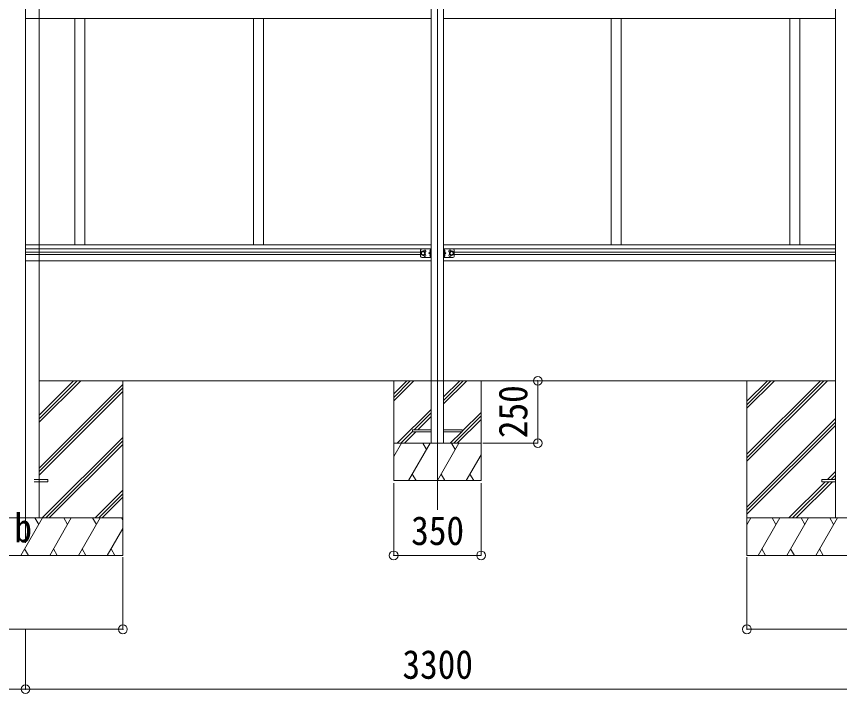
# Model space of a CAD drawing. Units: millimetres at full size, sheet at 1:35. Extents: x -9783 to 9892, y -6828 to 6752.
# Drawn here: x -2199 to 1099, y -2271 to 443 of the extents above; entities that cross this region are included whole.
import ezdxf
from ezdxf.enums import TextEntityAlignment as Align

# ---------------------------------------------------------------- set-up
doc = ezdxf.new("R2010")
doc.units = ezdxf.units.MM
doc.header["$LTSCALE"] = 35
doc.header["$PDMODE"] = 32
doc.header["$PDSIZE"] = 35
for name, color, linetype, lineweight in [('0-0_0', 7, 'Continuous', 9), ('0-1_本体', 4, 'Continuous', 9), ('0-2_部品', 7, 'Continuous', 9), ('0-8_PARTS2', 2, 'Continuous', 9), ('0-A_寸法', 4, 'Continuous', 9), ('1-0_FRAME', 7, 'Continuous', 9), ('1-1_GLASS', 4, 'Continuous', 9), ('1-3_NOTPRINT', 7, 'Continuous', 9), ('1-7', 7, 'Continuous', 9), ('1-8', 2, 'Continuous', 9), ('1-A', 6, 'Continuous', 9)]:
    doc.layers.add(name, color=color, linetype=linetype, lineweight=lineweight)
doc.styles.add('ＭＳ ゴシック', font='')
doc.styles.get('ＭＳ ゴシック').set_extended_font_data('MS Gothic')

msp = doc.modelspace()

# ---------------------------------------------------------------- linework, layer by layer
at = {"layer": '0-0_0'}
for p, q in [((-2107.66, -1017.27), (1082.34, -1017.27)), ((-2107.66, -1183.3), (-1941.63, -1017.27)), ((-2107.66, -1169.16), (-1955.77, -1017.27)), ((-2107.66, -1155.02), (-1969.91, -1017.27)), ((-1772.46, -1017.27), (-1772.46, -1717.27)), ((727.54, -1017.27), (727.54, -1717.27)), ((727.54, -1311.45), (1021.72, -1017.27)), ((727.54, -1325.59), (1035.86, -1017.27)), ((727.54, -1339.73), (1050.01, -1017.27)), ((727.54, -1127.6), (837.87, -1017.27)), ((727.54, -1113.46), (823.73, -1017.27)), ((727.54, -1099.32), (809.59, -1017.27)), ((-2107.66, -1367.15), (-1772.46, -1031.95)), ((-2107.66, -1381.29), (-1772.46, -1046.1)), ((-2107.66, -1395.43), (-1772.46, -1060.24)), ((727.54, -1523.58), (1082.34, -1168.78)), ((727.54, -1537.72), (1082.34, -1182.93)), ((727.54, -1551.87), (1082.34, -1197.07)), ((-2095.65, -1567.27), (-1772.46, -1244.08)), ((-2081.51, -1567.27), (-1772.46, -1258.23)), ((-2067.36, -1567.27), (-1772.46, -1272.37)), ((1050.48, -1412.77), (1082.34, -1380.92)), ((1064.63, -1412.77), (1082.34, -1395.06)), ((1078.77, -1412.77), (1082.34, -1409.2)), ((895.98, -1567.27), (1041.48, -1421.77)), ((910.13, -1567.27), (1055.63, -1421.77)), ((924.27, -1567.27), (1069.77, -1421.77)), ((-1883.52, -1567.27), (-1772.46, -1456.22)), ((-1869.37, -1567.27), (-1772.46, -1470.36)), ((-1855.23, -1567.27), (-1772.46, -1484.5)), ((-1772.46, -1567.27), (-2572.46, -1567.27)), ((-2181.3, -1717.27), (-2094.7, -1567.27)), ((-2109.7, -1593.25), (-2124.7, -1567.27)), ((-2065.83, -1717.27), (-1979.23, -1567.27)), ((-1994.23, -1593.25), (-2009.23, -1567.27)), ((-1950.36, -1717.27), (-1863.76, -1567.27)), ((-1893.76, -1567.27), (-1878.76, -1593.25)), ((-1778.29, -1567.27), (-1772.46, -1577.37)), ((1527.54, -1567.27), (727.54, -1567.27)), ((727.54, -1594.78), (743.42, -1567.27)), ((772.29, -1717.27), (858.89, -1567.27)), ((843.89, -1593.25), (828.89, -1567.27)), ((887.76, -1717.27), (974.36, -1567.27)), ((959.36, -1593.26), (944.36, -1567.27)), ((1003.23, -1717.27), (1089.83, -1567.27)), ((1074.83, -1593.26), (1059.83, -1567.27)), ((-1834.89, -1717.27), (-1772.46, -1609.14)), ((-2166.3, -1691.29), (-2151.3, -1717.27)), ((-2050.83, -1691.29), (-2035.83, -1717.27)), ((-1935.36, -1691.29), (-1920.36, -1717.27)), ((-1819.89, -1691.29), (-1804.89, -1717.27)), ((787.29, -1691.29), (802.29, -1717.27)), ((902.76, -1691.29), (917.76, -1717.27)), ((1018.23, -1691.29), (1033.23, -1717.27)), ((-2572.46, -1717.27), (-1772.46, -1717.27)), ((727.54, -1717.27), (1527.54, -1717.27))]:
    msp.add_line(p, q, dxfattribs=at)
at = {"layer": '0-1_本体'}
for p, q in [((-2107.66, 1616.18), (-2107.66, -1563.82)), ((1082.34, 1616.18), (1082.34, -1563.82))]:
    msp.add_line(p, q, dxfattribs=at)
at = {"layer": '0-2_部品', "color": 4}
for p, q in [((-2072.86, -1412.77), (-2127.66, -1412.77)), ((1027.54, -1412.77), (1027.54, -1421.77)), ((1082.34, -1412.77), (1027.54, -1412.77)), ((1082.34, -1421.77), (1027.54, -1421.77))]:
    msp.add_line(p, q, dxfattribs=at)
msp.add_lwpolyline([(-2072.86, -1412.77), (-2072.86, -1421.77), (-2127.66, -1421.77)], dxfattribs=at)
at = {"layer": '0-8_PARTS2'}
msp.add_line((-2162.66, 1582.73), (-2162.66, -1667.27), dxfattribs=at)
at = {"layer": '0-A_寸法', "color": 6}
for p, q in [((-1772.46, -2013.66), (-1772.46, -1724.69)), ((727.54, -2013.66), (727.54, -1724.69)), ((-2572.46, -2013.66), (-1772.46, -2013.66)), ((-2162.66, -2253.64), (-2162.66, -2013.66)), ((727.54, -2013.66), (1527.54, -2013.66)), ((-3396.66, -2253.64), (-2162.66, -2253.64)), ((-2162.66, -2253.64), (1137.34, -2253.64))]:
    msp.add_line(p, q, dxfattribs=at)
for p in [(-1772.46, -2013.66), (727.54, -2013.66), (-2162.66, -2253.64)]:
    msp.add_point(p, dxfattribs=at)
at = {"layer": '1-0_FRAME'}
for p, q in [((-687.66, -1017.27), (-687.66, -1417.27)), ((-687.66, -1069.62), (-635.31, -1017.27)), ((-687.66, -1083.76), (-621.17, -1017.27)), ((-687.66, -1097.91), (-607.03, -1017.27)), ((-487.66, -1110.04), (-394.89, -1017.27)), ((-487.66, -1095.9), (-409.04, -1017.27)), ((-487.66, -1081.75), (-423.18, -1017.27)), ((-337.66, -1417.27), (-337.66, -1017.27)), ((-673.18, -1267.27), (-537.66, -1131.75)), ((-605.04, -1213.27), (-537.66, -1145.9)), ((-412.66, -1218.89), (-337.66, -1143.89)), ((-590.9, -1213.27), (-537.66, -1160.04)), ((-446.9, -1267.27), (-337.66, -1158.03)), ((-432.76, -1267.27), (-337.66, -1172.17)), ((-659.04, -1267.27), (-612.66, -1220.9)), ((-644.9, -1267.27), (-598.9, -1221.27)), ((-461.05, -1267.27), (-415.05, -1221.27)), ((-687.66, -1320.39), (-656.99, -1267.27)), ((-687.66, -1267.27), (-337.66, -1267.27)), ((-628.12, -1417.27), (-541.52, -1267.27)), ((-556.52, -1293.26), (-571.52, -1267.27)), ((-512.65, -1417.27), (-426.05, -1267.27)), ((-441.05, -1293.26), (-456.05, -1267.27)), ((-397.18, -1417.27), (-337.66, -1314.17)), ((-687.66, -1417.27), (-337.66, -1417.27)), ((-613.13, -1391.3), (-598.13, -1417.27)), ((-497.66, -1391.29), (-482.66, -1417.27)), ((-382.19, -1391.29), (-367.19, -1417.27))]:
    msp.add_line(p, q, dxfattribs=at)
at = {"layer": '1-1_GLASS'}
for p, q in [((-1964.66, 435.61), (-1964.66, -471.88)), ((-1924.66, 435.61), (-1924.66, -471.88)), ((-1248.66, 435.61), (-1248.66, -471.88)), ((-1208.66, 435.61), (-1208.66, -471.88)), ((183.34, 435.61), (183.34, -471.88)), ((223.34, 435.61), (223.34, -471.88)), ((899.34, 435.61), (899.34, -471.88)), ((939.34, 435.61), (939.34, -471.88)), ((-2162.66, -471.88), (-539.66, -471.88)), ((-2162.66, -487.88), (-539.66, -487.88)), ((-489.66, -471.88), (1082.34, -471.88)), ((-489.66, -487.88), (1082.34, -487.88)), ((-2162.66, -501.38), (-581.66, -501.38)), ((-2162.66, -510.38), (-581.66, -510.38)), ((-447.66, -501.38), (1082.34, -501.38)), ((-447.66, -510.38), (1082.34, -510.38)), ((-2162.66, -536.38), (-539.66, -536.38)), ((-489.66, -536.38), (1082.34, -536.38))]:
    msp.add_line(p, q, dxfattribs=at)
at = {"layer": '1-3_NOTPRINT', "color": 4}
for p, q in [((-2162.66, 435.61), (-539.66, 435.61)), ((-489.66, 435.61), (1082.34, 435.61))]:
    msp.add_line(p, q, dxfattribs=at)
at = {"layer": '1-7', "color": 4}
for p, q in [((-537.66, 1586.08), (-537.66, -1267.27)), ((-487.66, 1586.08), (-487.66, -1267.27)), ((-487.66, -1213.27), (-412.66, -1213.27)), ((-537.66, -1221.27), (-612.66, -1221.27))]:
    msp.add_line(p, q, dxfattribs=at)
at = {"layer": '1-7'}
for p, q in [((-579.66, -493.38), (-579.66, -518.38)), ((-574.66, -488.38), (-537.66, -488.38)), ((-540.66, -492.88), (-541.46, -493.03)), ((-540.16, -488.38), (-540.16, -523.38)), ((-537.66, -488.38), (-537.66, -523.38)), ((-487.66, -488.38), (-487.66, -523.38)), ((-450.66, -488.38), (-487.66, -488.38)), ((-485.16, -488.38), (-485.16, -523.38)), ((-484.66, -492.88), (-483.86, -493.03)), ((-445.66, -493.38), (-445.66, -518.38)), ((-574.66, -523.38), (-537.66, -523.38)), ((-540.16, -505.88), (-547.16, -505.88)), ((-540.66, -500.88), (-541.46, -500.74)), ((-540.66, -510.88), (-541.46, -511.03)), ((-540.66, -518.88), (-541.46, -518.74)), ((-540.66, -500.88), (-540.16, -500.8)), ((-540.66, -518.88), (-540.16, -518.8)), ((-450.66, -523.38), (-487.66, -523.38)), ((-484.66, -500.88), (-485.16, -500.8)), ((-485.16, -505.88), (-478.16, -505.88)), ((-484.66, -518.88), (-485.16, -518.8)), ((-484.66, -500.88), (-483.86, -500.74)), ((-484.66, -510.88), (-483.86, -511.03)), ((-484.66, -518.88), (-483.86, -518.74))]:
    msp.add_line(p, q, dxfattribs=at)
for points in [[(-539.77, -496.88), (-540.41, -495.7), (-542.64, -494.58)], [(-540.66, -500.88), (-540.66, -492.88), (-540.16, -492.97), (-540.16, -500.8)], [(-485.54, -496.88), (-484.91, -495.7), (-482.68, -494.58)], [(-484.66, -500.88), (-484.66, -492.88), (-485.16, -492.97), (-485.16, -500.8)], [(-540.16, -500.88), (-547.16, -505.88), (-540.16, -510.88)], [(-539.77, -496.88), (-540.41, -498.07), (-542.64, -499.18)], [(-539.77, -514.88), (-540.41, -513.7), (-542.64, -512.58)], [(-539.77, -514.88), (-540.41, -516.07), (-542.64, -517.18)], [(-540.66, -518.88), (-540.66, -510.88), (-540.16, -510.97), (-540.16, -518.8)], [(-485.54, -496.88), (-484.91, -498.07), (-482.68, -499.18)], [(-485.54, -514.88), (-484.91, -513.7), (-482.68, -512.58)], [(-485.54, -514.88), (-484.91, -516.07), (-482.68, -517.18)], [(-485.16, -500.88), (-478.16, -505.88), (-485.16, -510.88)], [(-484.66, -518.88), (-484.66, -510.88), (-485.16, -510.97), (-485.16, -518.8)]]:
    msp.add_lwpolyline(points, dxfattribs=at)
for points in [[(-569.66, -513.39), (-563.16, -509.64), (-563.16, -502.13), (-569.66, -498.38), (-576.16, -502.13), (-576.16, -509.64)], [(-455.66, -513.39), (-462.16, -509.64), (-462.16, -502.13), (-455.66, -498.38), (-449.16, -502.13), (-449.16, -509.64)]]:
    msp.add_lwpolyline(points, close=True, dxfattribs=at)
at = {"layer": '1-7', "color": 4}
for points in [[(-612.66, -1221.27), (-612.66, -1213.27), (-537.66, -1213.27)], [(-412.66, -1213.27), (-412.66, -1221.27), (-487.66, -1221.27)]]:
    msp.add_lwpolyline(points, dxfattribs=at)
at = {"layer": '1-7'}
for centre, radius in [((-569.66, -505.88), 8.5), ((-569.66, -505.88), 7.5), ((-569.66, -505.88), 6.5), ((-455.66, -505.88), 8.5), ((-455.66, -505.88), 7.5), ((-455.66, -505.88), 6.5)]:
    msp.add_circle(centre, radius, dxfattribs=at)
for centre, radius, start, end in [((-574.66, -493.38), 5, 90, 180), ((-562.66, -497.38), 4.25, 274.76077, 186.29431), ((-536.56, -496.88), 6.5, 147.94412, 212.05588), ((-541.3, -493.91), 0.9, 100, 147.94412), ((-484.01, -493.91), 0.9, 32.05588, 80), ((-488.76, -496.88), 6.5, 327.94412, 32.05588), ((-462.66, -497.38), 4.25, 353.70569, 265.23923), ((-450.66, -493.38), 5, 0, 90), ((-574.66, -518.38), 5, 180, 270), ((-562.66, -514.38), 4.25, 173.70569, 85.23923), ((-536.56, -514.88), 6.5, 147.94412, 212.05588), ((-541.3, -499.86), 0.9, 212.05588, 260), ((-541.3, -511.91), 0.9, 100, 147.94412), ((-541.3, -517.86), 0.9, 212.05588, 260), ((-484.01, -499.86), 0.9, 280, 327.94412), ((-484.01, -511.91), 0.9, 32.05588, 80), ((-484.01, -517.86), 0.9, 280, 327.94412), ((-488.76, -514.88), 6.5, 327.94412, 32.05588), ((-462.66, -514.38), 4.25, 94.76077, 6.29431), ((-450.66, -518.38), 5, 270, 0)]:
    msp.add_arc(centre, radius, start, end, dxfattribs=at)
at = {"layer": '1-8'}
msp.add_line((-512.66, 1601.86), (-512.66, -1534.88), dxfattribs=at)
at = {"layer": '1-A'}
for p, q in [((-110.39, -1017.27), (-329.89, -1017.27)), ((-110.39, -1017.27), (-110.39, -1267.27)), ((-110.39, -1267.27), (-329.89, -1267.27)), ((-687.66, -1717.27), (-687.66, -1427.1)), ((-337.66, -1717.27), (-337.66, -1427.1)), ((-687.66, -1717.27), (-337.66, -1717.27))]:
    msp.add_line(p, q, dxfattribs=at)
for p in [(-110.39, -1017.27), (-110.39, -1267.27), (-687.66, -1717.27), (-337.66, -1717.27)]:
    msp.add_point(p, dxfattribs=at)

# ---------------------------------------------------------------- texts
at = {"layer": '0-A_寸法', "color": 7, "style": 'ＭＳ ゴシック', "width": 0.9}
for s, p in [('b', (-2207.46, -1699.29)), ('3300', (-652.66, -2246.64))]:
    msp.add_text(s, height=115.5, dxfattribs=at).set_placement(p, align=Align.BOTTOM_LEFT)
at = {"layer": '1-A', "color": 7, "style": 'ＭＳ ゴシック', "width": 0.9}
msp.add_text('250', height=115.5, rotation=90, dxfattribs=at).set_placement((-117.39, -1247.27), align=Align.BOTTOM_LEFT)
msp.add_text('350', height=115.5, dxfattribs=at).set_placement((-617.66, -1710.27), align=Align.BOTTOM_LEFT)

doc.saveas('drawing.dxf')
